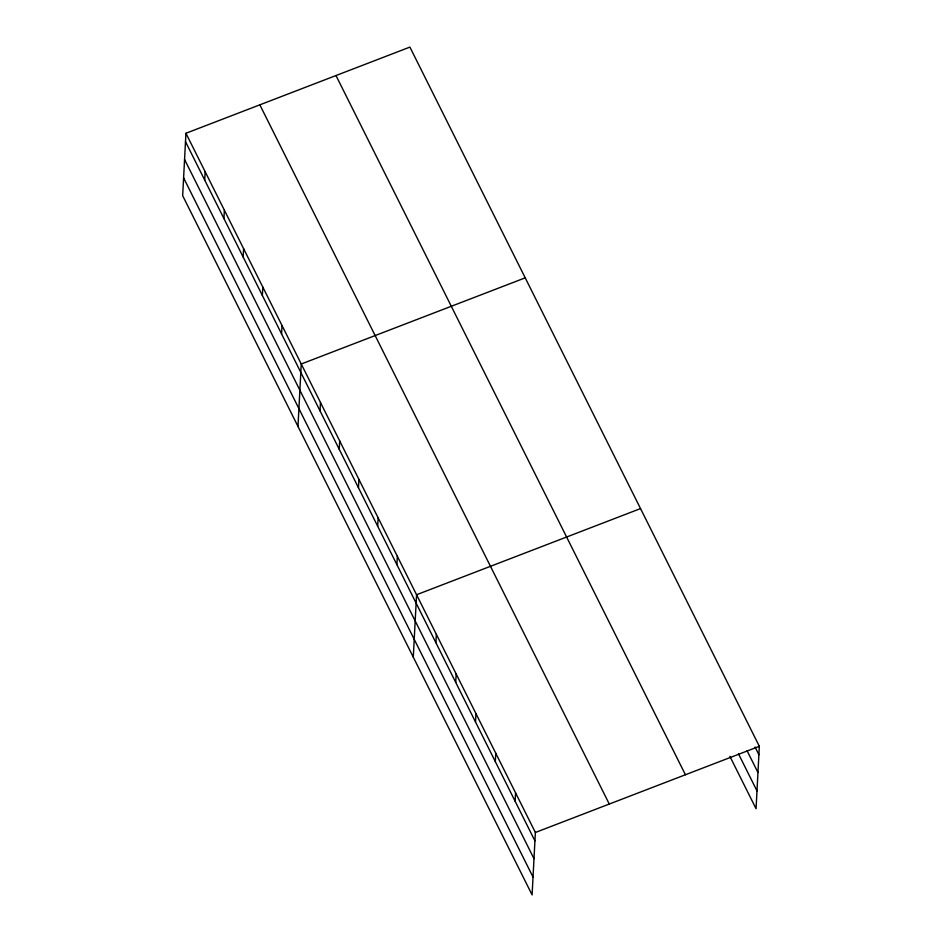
<?xml version="1.0" encoding="UTF-8"?>
<svg xmlns="http://www.w3.org/2000/svg" width="942" height="942" viewBox="0 0 942 942"><rect width="100%" height="100%" fill="white"/><g stroke="black" fill="none" stroke-linecap="round" stroke-linejoin="round"><path stroke-width="1.41" d="M185.939 133.269L182.666 195.689L532.1 894.9L535.374 832.481L185.939 133.269L409.9 47.1L759.334 746.311L756.061 808.731L729.873 756.332M204.708 180.099L205.156 171.727M223.937 218.556L224.373 210.184M243.154 257.013L243.589 248.629M262.371 295.47L262.806 287.086M281.587 333.927L282.023 325.543M297.978 426.432L301.252 364.001L525.212 277.843M320.033 410.842L320.468 402.458M339.25 449.299L339.685 440.915M358.466 487.756L358.902 479.372M377.683 526.213L378.119 517.829M396.9 564.67L397.347 556.286M413.291 657.163L416.564 594.743L640.525 508.586M435.922 642.75L436.358 634.366M455.728 682.373L456.163 673.989M475.522 721.984L475.969 713.612M495.327 761.607L495.763 753.235M515.133 801.23L515.568 792.858M535.374 832.481L759.334 746.311M755.06 747.018L758.899 754.695M747.1 750.798L757.969 772.522M738.481 753.836L757.003 790.903M335.988 75.537L685.423 774.748M259.839 104.833L609.274 804.044M185.492 141.641L534.926 840.853M184.561 159.481L533.996 858.692M183.596 177.85L533.031 877.061"/></g></svg>
